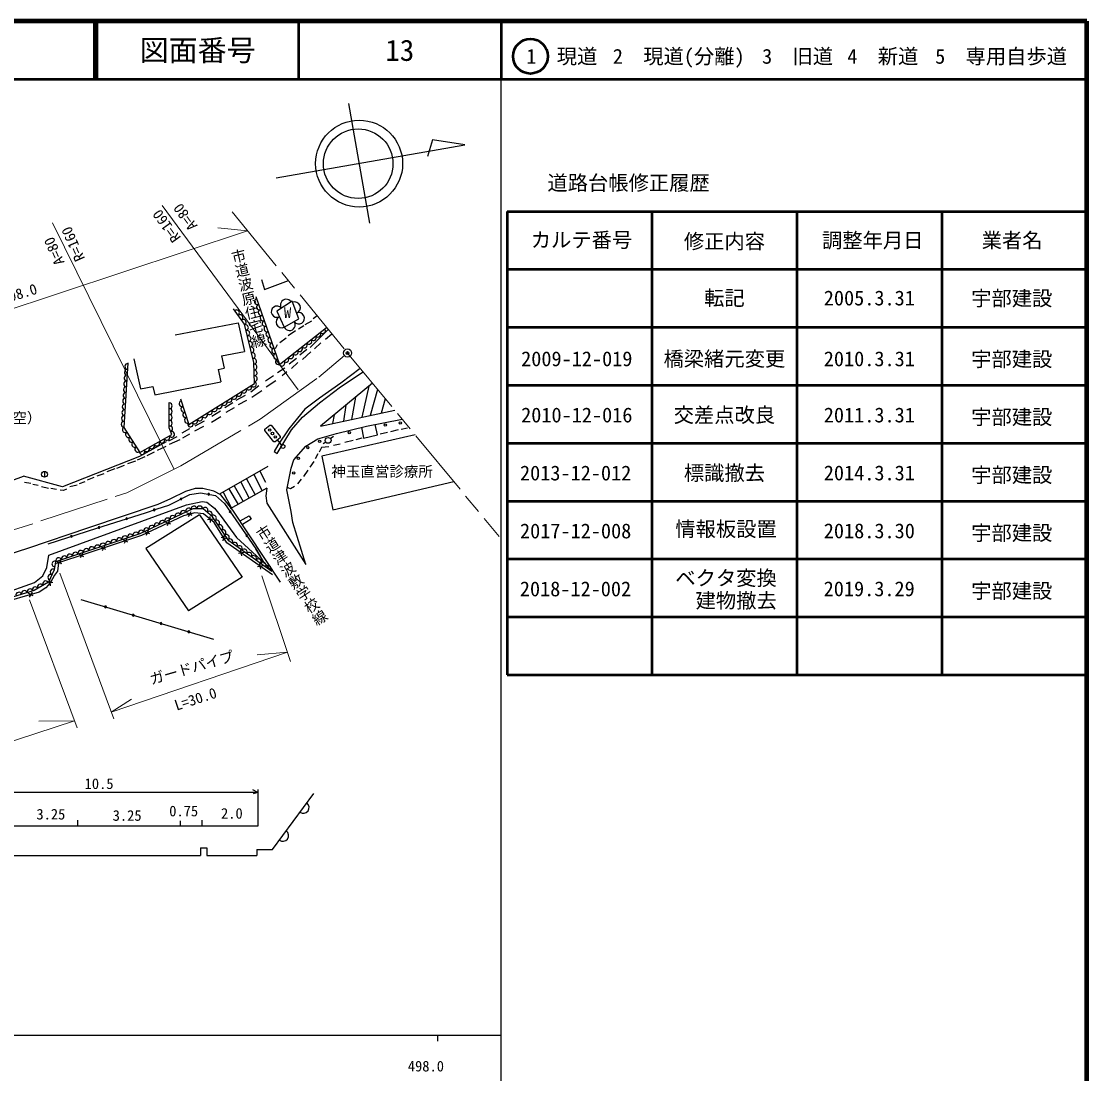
# Model space of a CAD drawing. Units: millimetres, scale not verified. Extents: x 40000 to 680000, y 20000 to 380000.
# Drawn here: x 496200 to 680000, y 198357 to 380000 of the extents above; entities that cross this region are included whole.
import ezdxf
from ezdxf.enums import TextEntityAlignment as Align

# ---------------------------------------------------------------- set-up
doc = ezdxf.new("R2010")
doc.units = ezdxf.units.MM
doc.header["$LTSCALE"] = 1000
doc.header["$PDMODE"] = 32
doc.header["$PDSIZE"] = 500
doc.linetypes.add('CHAIN', pattern=[18.5, 12, -1.5, 3.5, -1.5])
for name, color, linetype, lineweight in [('M-BGD', 7, 'Continuous', 25), ('M-BMK', 2, 'CHAIN', 13), ('M-BMK-SRVR', 3, 'Continuous', 25), ('M-STR-HTXT', 7, 'Continuous', 13), ('M-STR-STRC', 7, 'Continuous', 25), ('M-TTL', 2, 'Continuous', 140), ('M-TTL-BAND', 7, 'Continuous', 25), ('M-TTL-FRAM', 2, 'Continuous', 50), ('M-TTL-LINE', 7, 'Continuous', 50), ('M-TTL-TXT', 7, 'Continuous', 50)]:
    doc.layers.add(name, color=color, linetype=linetype, lineweight=lineweight)
doc.layers.add('M-OTRS', color=6, linetype='Continuous')
doc.styles.add('@ＭＳ ゴシック', font='')
doc.styles.add('ＭＳ ゴシック', font='')
doc.styles.get('@ＭＳ ゴシック').set_extended_font_data('@MS Gothic')
doc.styles.get('ＭＳ ゴシック').set_extended_font_data('MS Gothic')

msp = doc.modelspace()

# ---------------------------------------------------------------- linework, layer by layer
at = {"layer": 'M-BGD'}
for p, q in [((552646, 365821), (556292, 345140)), ((540189, 352962), (572717, 358698)), ((567113, 359543), (566253, 356669)), ((572717, 358698), (567113, 359543)), ((537641, 335408), (538159, 333712)), ((538159, 333712), (542276, 335240)), ((536632, 332481), (540725, 320753)), ((542915, 331681), (540277, 329985)), ((544093, 328619), (542915, 331704)), ((534729, 327715), (532798, 330400)), ((540277, 329985), (541573, 327183)), ((547247, 329153), (546543, 328625)), ((522753, 325867), (533634, 327963)), ((533634, 327963), (534682, 323035)), ((536330, 321121), (534729, 327715)), ((540725, 320753), (548870, 327165)), ((541573, 327183), (544093, 328619)), ((544942, 327448), (544000, 326882)), ((546261, 328248), (545130, 327589)), ((543529, 326553), (542257, 325705)), ((549168, 326801), (546049, 323727)), ((548663, 325140), (549777, 326055)), ((540326, 324150), (539996, 323491)), ((541880, 325281), (540797, 324527)), ((546779, 323444), (547862, 324527)), ((515641, 321745), (516748, 316541)), ((530737, 322263), (534682, 323035)), ((530737, 322263), (531194, 320113)), ((543694, 321772), (542398, 320830)), ((545436, 323373), (544235, 322384)), ((544706, 321654), (546167, 322973)), ((514605, 321033), (513898, 309917)), ((530148, 319908), (531194, 320113)), ((530148, 319908), (530606, 317757)), ((536425, 317494), (536330, 321121)), ((541668, 320147), (540420, 319346)), ((542822, 320100), (543906, 321136)), ((554680, 320080), (551301, 317556)), ((539690, 318781), (538348, 317862)), ((538442, 316897), (540138, 317980)), ((541221, 318875), (542022, 319582)), ((551253, 316897), (555159, 319500)), ((516748, 316541), (518915, 316965)), ((518915, 316965), (519220, 315529)), ((519220, 315529), (530606, 317757)), ((525120, 310382), (536425, 317494)), ((537194, 317062), (535781, 315978)), ((535946, 315154), (537688, 316285)), ((551301, 317556), (547627, 314966)), ((547627, 314165), (551253, 316897)), ((523660, 314857), (525120, 310382)), ((534839, 315413), (533237, 314542)), ((533685, 313835), (535098, 314636)), ((547627, 314966), (545130, 313035)), ((521729, 309805), (521729, 314233)), ((530576, 312705), (529045, 311786)), ((532672, 314141), (531306, 313294)), ((531565, 312516), (532978, 313317)), ((545130, 313035), (543859, 311527)), ((544706, 311669), (547627, 314165)), ((527773, 310986), (526148, 310114)), ((529022, 310821), (530623, 311763)), ((543859, 311527), (542351, 309643)), ((542822, 309502), (544706, 311669)), ((555733, 310132), (561919, 311312)), ((513898, 309917), (516648, 305590)), ((522153, 308675), (521729, 309805)), ((525206, 309643), (523888, 308890)), ((524076, 308089), (525253, 308795)), ((526148, 309314), (527703, 310114)), ((538195, 309401), (538216, 309598)), ((539773, 307437), (538195, 309401)), ((538216, 309598), (539089, 310299)), ((539089, 310299), (539286, 310278)), ((539286, 310278), (540865, 308313)), ((540326, 305404), (542822, 309502)), ((542351, 309643), (540467, 306817)), ((547348, 307918), (550598, 308860)), ((550598, 308860), (555733, 310132)), ((554911, 309928), (555241, 308071)), ((557645, 308608), (557233, 310418)), ((559375, 309025), (558083, 308727)), ((561243, 309462), (559872, 309144)), ((562833, 309800), (561740, 309562)), ((521188, 307394), (516568, 304910)), ((516648, 305590), (522153, 308675)), ((523036, 308298), (521599, 307558)), ((523534, 307736), (521721, 306935)), ((539970, 307415), (539773, 307437)), ((540843, 308117), (539970, 307415)), ((541108, 306893), (540407, 307766)), ((540865, 308313), (540843, 308117)), ((545276, 306693), (547348, 307918)), ((564146, 308615), (548065, 304950)), ((548724, 307380), (548304, 307057)), ((549501, 308007), (550033, 308379)), ((551206, 307017), (550033, 306779)), ((553432, 307634), (552041, 307296)), ((554922, 308031), (553889, 307773)), ((555241, 308071), (557645, 308608)), ((519130, 305640), (517882, 305027)), ((521109, 306629), (519648, 305899)), ((540467, 306817), (539808, 305734)), ((539808, 305734), (540326, 305404)), ((543204, 304291), (545276, 306693)), ((547370, 305368), (546873, 304473)), ((547966, 306421), (547588, 305646)), ((549278, 306580), (547966, 306421)), ((516568, 304910), (503324, 299632)), ((513973, 303308), (512607, 302837)), ((515904, 304085), (514514, 303591)), ((517505, 304839), (516163, 304274)), ((542733, 302878), (543204, 304291)), ((546674, 304016), (545998, 303022)), ((548065, 304950), (549934, 295688)), ((474337, 293299), (496569, 301495)), ((503324, 299632), (496569, 301495)), ((500205, 302310), (500184, 301310)), ((510464, 301895), (509239, 301471)), ((512324, 302766), (510958, 302225)), ((542026, 299157), (542733, 302878)), ((545621, 302506), (544865, 301432)), ((497864, 300199), (496734, 300388)), ((499112, 299870), (498194, 300058)), ((500902, 299375), (499701, 299634)), ((505824, 299940), (504552, 299634)), ((507143, 300529), (506177, 300176)), ((508697, 301259), (507543, 300788)), ((543355, 299683), (542619, 299306)), ((544488, 300995), (543852, 300140)), ((549934, 295688), (570801, 300555)), ((502244, 299210), (501279, 299375)), ((503493, 298998), (502927, 299069)), ((504011, 299257), (503493, 298998)), ((521627, 296461), (525253, 298298)), ((524513, 298829), (521929, 297557)), ((526182, 299385), (524513, 298829)), ((525253, 298298), (527138, 298627)), ((527534, 299385), (526182, 299385)), ((527138, 298627), (529728, 298156)), ((529442, 298908), (527534, 299385)), ((530634, 298272), (529442, 298908)), ((529728, 298156), (531235, 296790)), ((532701, 295649), (530634, 298272)), ((538541, 299393), (538399, 298121)), ((538399, 298121), (538541, 296802)), ((542780, 295389), (542026, 299157)), ((542341, 299425), (542099, 299540)), ((542619, 299306), (542341, 299425)), ((500930, 287877), (524701, 296543)), ((519742, 296603), (507777, 292548)), ((519625, 295825), (521627, 296461)), ((521929, 297557), (519742, 296603)), ((524701, 296543), (527404, 297099)), ((527404, 297099), (528200, 297020)), ((528200, 297020), (529551, 295986)), ((529551, 295986), (530704, 294516)), ((531235, 296790), (533732, 293211)), ((538541, 296802), (545276, 286251)), ((509215, 292504), (517623, 295189)), ((524170, 294624), (516917, 291232)), ((517623, 295189), (519625, 295825)), ((526937, 294814), (517675, 289010)), ((526148, 295189), (524170, 294624)), ((525654, 294680), (524780, 295166)), ((525460, 295360), (524975, 294486)), ((527603, 295827), (525814, 295827)), ((527609, 295001), (526148, 295189)), ((526937, 294814), (534291, 284041)), ((529193, 294476), (527603, 295827)), ((529446, 293493), (527609, 295001)), ((528863, 293514), (528765, 294509)), ((531976, 290302), (529193, 294476)), ((530704, 294516), (533327, 290898)), ((540930, 283206), (532701, 295649)), ((543062, 293505), (542780, 295389)), ((507777, 292548), (497283, 289010)), ((500808, 289819), (509215, 292504)), ((522003, 293220), (521063, 293561)), ((521704, 293861), (521363, 292921)), ((529312, 294060), (528317, 293962)), ((531659, 290008), (529446, 293493)), ((533732, 293211), (536652, 288972)), ((545276, 286251), (543062, 293505)), ((516672, 291534), (502083, 286724)), ((516917, 291232), (502645, 286522)), ((514606, 290097), (513713, 290547)), ((514384, 290769), (513934, 289876)), ((518380, 291526), (517440, 291867)), ((518080, 292167), (517739, 291227)), ((531640, 290697), (530664, 290915)), ((531043, 290318), (531261, 291294)), ((533327, 290898), (538177, 286446)), ((497283, 289010), (475380, 282093)), ((510807, 288844), (509914, 289294)), ((510586, 289515), (510136, 288622)), ((517675, 289010), (525029, 278237)), ((539525, 284450), (531659, 290008)), ((539449, 285055), (531976, 290302)), ((534238, 287753), (534069, 288738)), ((536652, 288972), (537415, 287709)), ((538177, 286446), (536652, 288972)), ((500612, 285731), (500930, 287877)), ((503210, 286337), (502340, 286775)), ((502989, 287008), (502715, 286464)), ((507009, 287590), (506116, 288040)), ((506787, 288262), (506337, 287369)), ((534646, 288330), (533661, 288161)), ((499896, 284260), (500612, 285731)), ((501844, 285333), (500890, 283186)), ((502083, 286724), (501844, 285333)), ((501934, 285856), (501844, 285333)), ((502456, 285109), (501938, 284403)), ((502575, 286580), (502264, 286343)), ((502645, 286522), (502456, 285109)), ((502949, 286270), (502965, 286249)), ((537913, 286022), (536928, 285852)), ((537505, 285444), (537336, 286430)), ((538177, 286446), (539449, 285055)), ((492662, 281040), (498465, 283147)), ((498465, 283147), (499896, 284260)), ((500890, 283186), (499921, 282624)), ((501232, 283131), (500431, 282189)), ((501340, 283056), (500657, 283000)), ((501037, 283508), (501123, 283206)), ((501143, 283193), (501196, 282543)), ((501938, 284403), (501232, 283131)), ((501655, 283165), (501321, 283069)), ((534291, 284041), (525029, 278237)), ((499253, 281482), (491058, 279080)), ((498244, 280818), (497367, 281298)), ((498046, 281497), (497566, 280619)), ((500431, 282189), (499253, 281482)), ((506476, 280191), (529344, 273362)), ((537002, 246913), (484306, 246913)), ((537002, 246913), (536142, 247353)), ((537002, 246913), (536175, 246667)), ((537002, 247413), (537002, 241073)), ((539528, 237027), (546639, 246725)), ((537002, 241073), (484306, 241073)), ((505905, 242091), (505905, 241073)), ((523625, 242028), (523625, 241073)), ((527325, 242114), (527325, 241073)), ((527142, 237353), (527142, 236015)), ((527142, 237353), (528199, 237353)), ((528199, 237353), (528199, 236015)), ((487025, 235992), (527142, 236015)), ((528199, 236015), (536820, 236015)), ((536820, 237027), (536820, 236015)), ((536820, 237027), (539528, 237027))]:
    msp.add_line(p, q, dxfattribs=at)
msp.add_lwpolyline([(539449, 285055), (531976, 290302), (529193, 294476), (527603, 295827), (525814, 295827), (516672, 291534), (502083, 286724), (501844, 285333), (500890, 283186), (498426, 281755), (468167, 272518)], dxfattribs=at)
for centre, radius in [((554476, 355438), 7500), ((554319, 355420), 6000), ((561571, 310675), 200), ((539047, 309457), 210), ((539530, 308857), 210), ((552786, 309005), 200), ((558987, 310317), 200), ((540012, 308257), 210), ((541327, 306620), 350), ((547658, 307495), 200), ((549129, 307673), 500), ((545631, 306421), 200), ((544001, 304553), 200), ((500195, 301810), 500), ((543206, 302049), 200)]:
    msp.add_circle(centre, radius, dxfattribs=at)
for centre, radius, start, end in [((536927, 331637), 500, 109.23705, 289.23705), ((537256, 330693), 500, 109.23705, 289.23705), ((540294, 329877), 972, 38.6466, 296.59152), ((541895, 331025), 1000, 32.73523, 212.73523), ((543348, 330571), 1000, 290.89082, 110.89082), ((533319, 329676), 500, 305.7274, 125.7274), ((533902, 328864), 500, 305.7274, 125.7274), ((537586, 329749), 500, 109.23705, 289.23705), ((537915, 328805), 500, 109.23705, 289.23705), ((541149, 328100), 1000, 114.80567, 294.80567), ((544081, 328744), 970, 216.42422, 112.90208), ((534491, 328059), 498, 301.17319, 126.61578), ((534867, 327147), 500, 283.65042, 103.65042), ((538245, 327861), 500, 109.23705, 289.23705), ((538574, 326917), 500, 109.23705, 289.23705), ((542472, 327613), 998, 204.99803, 33.7966), ((535103, 326176), 500, 283.65042, 103.65042), ((535339, 325204), 500, 283.65042, 103.65042), ((538904, 325972), 500, 109.23705, 289.23705), ((539233, 325028), 500, 109.23705, 289.23705), ((546596, 325375), 500, 218.2085, 38.2085), ((547382, 325994), 500, 218.2085, 38.2085), ((548168, 326612), 500, 218.2085, 38.2085), ((535575, 324232), 500, 283.65042, 103.65042), ((535811, 323260), 500, 283.65042, 103.65042), ((539563, 324084), 500, 109.23705, 289.23705), ((539892, 323140), 500, 109.23705, 289.23705), ((544239, 323519), 500, 218.2085, 38.2085), ((545025, 324138), 500, 218.2085, 38.2085), ((545810, 324756), 500, 218.2085, 38.2085), ((536047, 322289), 500, 283.65042, 103.65042), ((536284, 321318), 499, 276.18112, 103.86839), ((540221, 322196), 500, 109.23705, 289.23705), ((540551, 321252), 500, 109.23705, 289.23705), ((541882, 321664), 500, 218.2085, 38.2085), ((542667, 322282), 500, 218.2085, 38.2085), ((543453, 322901), 500, 218.2085, 38.2085), ((514503, 319431), 500, 86.36321, 266.36321), ((514566, 320429), 500, 86.36321, 266.36321), ((536351, 320323), 500, 271.48787, 91.48787), ((536377, 319323), 500, 271.48787, 91.48787), ((541165, 320983), 493, 204.31975, 48.96436), ((514440, 318433), 500, 86.36321, 266.36321), ((536403, 318323), 500, 271.48787, 91.48787), ((514313, 316437), 500, 86.36321, 266.36321), ((514376, 317435), 500, 86.36321, 266.36321), ((534587, 316338), 500, 212.17673, 32.17673), ((535434, 316871), 500, 212.17673, 32.17673), ((536278, 317365), 479, 208.39306, 73.27136), ((514186, 314441), 500, 86.36321, 266.36321), ((514249, 315439), 500, 86.36321, 266.36321), ((523937, 314009), 500, 108.07232, 288.07232), ((531202, 314208), 500, 212.17673, 32.17673), ((532048, 314741), 500, 212.17673, 32.17673), ((532895, 315273), 500, 212.17673, 32.17673), ((533741, 315806), 500, 212.17673, 32.17673), ((514059, 312445), 500, 86.36321, 266.36321), ((514122, 313443), 500, 86.36321, 266.36321), ((521729, 313627), 500, 270, 90), ((521729, 312627), 500, 270, 90), ((524247, 313058), 500, 108.07232, 288.07232), ((524557, 312108), 500, 108.07232, 288.07232), ((528662, 312611), 500, 212.17673, 32.17673), ((529509, 313143), 500, 212.17673, 32.17673), ((530355, 313676), 500, 212.17673, 32.17673), ((513932, 310449), 500, 86.36321, 266.36321), ((513996, 311447), 500, 86.36321, 266.36321), ((521729, 311627), 500, 270, 90), ((521729, 310627), 500, 270, 90), ((524867, 311157), 500, 108.07232, 288.07232), ((525389, 310432), 443, 145.66235, 45.3399), ((526123, 311013), 500, 212.17673, 32.17673), ((526970, 311546), 500, 212.17673, 32.17673), ((527816, 312078), 500, 212.17673, 32.17673), ((514138, 309513), 498, 118.51786, 304.10616), ((514685, 308679), 500, 122.43082, 302.43082), ((521798, 309636), 496, 289.95851, 97.97955), ((522149, 308716), 489, 213.71881, 111.89002), ((515221, 307835), 500, 122.43082, 302.43082), ((515758, 306991), 500, 122.43082, 302.43082), ((518689, 306734), 500, 209.26748, 29.26748), ((519562, 307222), 500, 209.26748, 29.26748), ((520434, 307711), 500, 209.26748, 29.26748), ((521306, 308200), 500, 209.26748, 29.26748), ((516294, 306147), 500, 122.43082, 302.43082), ((517029, 305692), 468, 175.98737, 41.22582), ((517817, 306245), 500, 209.26748, 29.26748), ((528527, 298375), 150, 360, 180), ((528527, 298375), 150, 180, 360), ((523759, 297541), 150, 360, 180), ((523759, 297541), 150, 180, 360), ((525051, 295469), 500, 25.15312, 205.15312), ((525976, 295833), 496, 359.30144, 197.83902), ((526971, 295827), 500, 360, 180), ((527907, 295602), 491, 316.72042, 152.627), ((514375, 294152), 150, 360, 180), ((514375, 294152), 150, 180, 360), ((519139, 295671), 150, 360, 180), ((519139, 295671), 150, 180, 360), ((521431, 293769), 500, 25.15312, 205.15312), ((522336, 294194), 500, 25.15312, 205.15312), ((523241, 294619), 500, 25.15312, 205.15312), ((524146, 295044), 500, 25.15312, 205.15312), ((528646, 294941), 500, 319.63546, 139.63546), ((529354, 294242), 498, 303.22419, 131.09118), ((532233, 295359), 150, 360, 180), ((532233, 295359), 150, 180, 360), ((509612, 292631), 150, 360, 180), ((509612, 292631), 150, 180, 360), ((517810, 292069), 500, 25.15312, 205.15312), ((518715, 292494), 500, 25.15312, 205.15312), ((519620, 292919), 500, 25.15312, 205.15312), ((520525, 293344), 500, 25.15312, 205.15312), ((529904, 293410), 500, 303.69007, 123.69007), ((530459, 292578), 500, 303.69007, 123.69007), ((531013, 291746), 500, 303.69007, 123.69007), ((504849, 291110), 150, 360, 180), ((504849, 291110), 150, 180, 360), ((512168, 290049), 500, 18.2474, 198.2474), ((513117, 290362), 500, 18.2474, 198.2474), ((514067, 290676), 500, 18.2474, 198.2474), ((515017, 290989), 500, 18.2474, 198.2474), ((515967, 291302), 500, 18.2474, 198.2474), ((516905, 291645), 500, 25.06301, 201.89874), ((531568, 290914), 500, 303.69007, 123.69007), ((532201, 290153), 495, 324.10263, 135.85657), ((535082, 291250), 150, 360, 180), ((535082, 291250), 150, 180, 360), ((506469, 288171), 500, 18.2474, 198.2474), ((507419, 288484), 500, 18.2474, 198.2474), ((508369, 288797), 500, 18.2474, 198.2474), ((509319, 289110), 500, 18.2474, 198.2474), ((510268, 289423), 500, 18.2474, 198.2474), ((511218, 289736), 500, 18.2474, 198.2474), ((533011, 289575), 500, 324.92625, 144.92625), ((533830, 289001), 500, 324.92625, 144.92625), ((534648, 288426), 500, 324.92625, 144.92625), ((501962, 286338), 483, 61.11893, 266.63505), ((502671, 286918), 500, 18.2474, 198.2474), ((503620, 287231), 500, 18.2474, 198.2474), ((504570, 287544), 500, 18.2474, 198.2474), ((505520, 287857), 500, 18.2474, 198.2474), ((535466, 287851), 500, 324.92625, 144.92625), ((536285, 287277), 500, 324.92625, 144.92625), ((537103, 286702), 500, 324.92625, 144.92625), ((501675, 284959), 499, 68.24543, 246.3929), ((537922, 286127), 500, 324.92625, 144.92625), ((538740, 285553), 500, 324.92625, 144.92625), ((500406, 282905), 500, 30.14139, 210.14139), ((501272, 284045), 500, 66.03751, 246.03751), ((495776, 280946), 500, 16.97668, 196.97668), ((496732, 281238), 500, 16.97668, 196.97668), ((497689, 281530), 500, 16.97668, 196.97668), ((498624, 281874), 498, 29.84195, 203.33948), ((499489, 282373), 500, 30.14139, 210.14139), ((510723, 278923), 150, 360, 180), ((510723, 278923), 150, 180, 360), ((515514, 277492), 150, 360, 180), ((515514, 277492), 150, 180, 360), ((520305, 276062), 150, 360, 180), ((520305, 276062), 150, 180, 360), ((525096, 274631), 150, 360, 180), ((525096, 274631), 150, 180, 360), ((544857, 244295), 1000, 233.74616, 53.74616), ((541309, 239457), 1000, 233.74616, 53.74616)]:
    msp.add_arc(centre, radius, start, end, dxfattribs=at)
at = {"layer": 'M-BMK'}
for p, q in [((532590, 347101), (552481, 322744)), ((547530, 318592), (551944, 322294)), ((552481, 322744), (578619, 291085)), ((537403, 311339), (547530, 318592)), ((523743, 303285), (537403, 311339)), ((514417, 298621), (523743, 303285)), ((464437, 282225), (514417, 298621))]:
    msp.add_line(p, q, dxfattribs=at)
at = {"layer": 'M-BMK-SRVR'}
msp.add_circle((552481, 322744), 700, dxfattribs=at)
at = {"layer": 'M-OTRS'}
msp.add_point((552481, 322744), dxfattribs=at)
at = {"layer": 'M-STR-HTXT'}
for p, q in [((520527, 348220), (543988, 316391)), ((452869, 316506), (535250, 343843)), ((501597, 345217), (522510, 302731)), ((535250, 343843), (530110, 344375)), ((502821, 284738), (512148, 259586)), ((537677, 284267), (542669, 269477)), ((497640, 280122), (505836, 258079)), ((511710, 260765), (542127, 271085)), ((542127, 271085), (536900, 270647)), ((511710, 260765), (515228, 263002)), ((438870, 237465), (505399, 259253)), ((505399, 259253), (499208, 259180))]:
    msp.add_line(p, q, dxfattribs=at)
at = {"layer": 'M-STR-STRC'}
for p, q in [((556760, 317561), (547815, 310114)), ((556127, 317034), (554950, 311664)), ((557677, 316450), (556383, 311976)), ((553865, 315151), (553180, 311280)), ((558995, 314854), (558269, 312385)), ((547815, 310114), (560613, 312894)), ((552197, 313762), (551795, 310979)), ((550167, 312072), (549905, 310568)), ((538704, 303142), (530416, 298389)), ((536326, 301778), (537751, 298945)), ((537354, 302368), (538346, 300478)), ((532951, 299842), (534500, 297105)), ((534059, 300478), (535538, 297692)), ((535054, 301049), (536552, 298267)), ((531046, 298750), (532463, 295951)), ((532010, 299303), (533619, 296606)), ((538541, 299393), (532244, 295827)), ((533946, 293766), (535532, 294667)), ((535532, 294667), (535877, 294057)), ((535877, 294057), (534363, 293136))]:
    msp.add_line(p, q, dxfattribs=at)
at = {"layer": 'M-TTL'}
for p, q in [((680000, 380000), (40000, 380000)), ((680000, 20000), (680000, 380000))]:
    msp.add_line(p, q, dxfattribs=at)
at = {"layer": 'M-TTL-BAND'}
for p, q in [((579000, 20000), (579000, 370000)), ((40000, 205000), (579000, 205000)), ((568000, 205000), (568000, 204000))]:
    msp.add_line(p, q, dxfattribs=at)
at = {"layer": 'M-TTL-FRAM'}
for p, q in [((580000, 347197), (580000, 267197)), ((580000, 347197), (680000, 347197)), ((580000, 287197), (680000, 287197)), ((580000, 267197), (680000, 267197))]:
    msp.add_line(p, q, dxfattribs=at)
at = {"layer": 'M-TTL-LINE'}
for p, q in [((508747, 380000), (508747, 370000)), ((509247, 380000), (509247, 370000)), ((543997, 380000), (543997, 370000)), ((579000, 380000), (579000, 370000)), ((40000, 370000), (680000, 370000)), ((605000, 347197), (605000, 267197)), ((630000, 347197), (630000, 267197)), ((655000, 347197), (655000, 267197)), ((580000, 337197), (680000, 337197)), ((580000, 327197), (680000, 327197)), ((580000, 317197), (680000, 317197)), ((580000, 307197), (680000, 307197)), ((580000, 297197), (680000, 297197)), ((580000, 287197), (680000, 287197)), ((580000, 277197), (680000, 277197))]:
    msp.add_line(p, q, dxfattribs=at)
at = {"layer": 'M-TTL-TXT'}
msp.add_circle((584031, 373958), 3000, dxfattribs=at)

# ---------------------------------------------------------------- texts
at = {"layer": 'M-BGD', "style": '@ＭＳ ゴシック'}
for s, rotation, p in [('市道波原住宅線', 283.427, (537448, 323680)), ('市道津波敷学校線', 303.229, (548323, 276025))]:
    msp.add_text(s, height=1833, rotation=rotation, dxfattribs=at).set_placement(p, align=Align.MIDDLE_RIGHT)
at = {"layer": 'M-BGD', "style": 'ＭＳ ゴシック'}
msp.add_text('W', height=1833, rotation=359.959, dxfattribs=at).set_placement((542137, 328220), align=Align.BOTTOM_CENTER)
msp.add_text('（空）', height=1833, dxfattribs=at).set_placement((499653, 310091), align=Align.BOTTOM_RIGHT)
msp.add_text('神玉直営診療所', height=1833, dxfattribs=at).set_placement((558441, 302302), align=Align.MIDDLE_CENTER)
for s, p in [('10.5', (509618, 246949)), ('0.75', (524215, 242232)), ('3.25', (501302, 241683)), ('3.25', (514457, 241460)), ('2.0', (532525, 241826))]:
    msp.add_text(s, height=1833, dxfattribs=at).set_placement(p, align=Align.BOTTOM_CENTER)
at = {"layer": 'M-STR-HTXT', "style": 'ＭＳ ゴシック'}
for s, rotation, p in [('R=160', 125.666, (522442, 345512)), ('A=80', 125.666, (525669, 347071)), ('R=160', 113.735, (506466, 342133)), ('A=80', 113.735, (503196, 340906)), ('側溝\u3000L=98.0', 17.036, (492110, 330308)), ('L=30.0', 17.99, (526707, 261638))]:
    msp.add_text(s, height=1833, rotation=rotation, dxfattribs=at).set_placement(p, align=Align.BOTTOM_CENTER)
msp.add_text('ガードパイプ', height=1833, rotation=16.076, dxfattribs=at).set_placement((518801, 264978), align=Align.BOTTOM_LEFT)
at = {"layer": 'M-TTL-BAND', "style": 'ＭＳ ゴシック'}
msp.add_text('498.0', height=1833, dxfattribs=at).set_placement((566000, 198195), align=Align.BOTTOM_CENTER)
at = {"layer": 'M-TTL-TXT', "style": 'ＭＳ ゴシック'}
for s, height, p in [('図面番号', 3666, (526622, 375000)), ('13', 3666, (561497, 375000)), ('1\u3000現道', 2566, (589448, 373958)), ('2\u3000現道(分離)', 2566, (609619, 373958)), ('3\u3000旧道', 2566, (630121, 373958)), ('4\u3000新道', 2566, (644824, 373958)), ('5\u3000専用自歩道', 2566, (665228, 373958)), ('道路台帳修正履歴', 2566, (600968, 352113)), ('カルテ番号', 2566, (592839, 342277)), ('調整年月日', 2566, (643089, 342197)), ('業者名', 2566, (667134, 342197)), ('修正内容', 2566, (617509, 342023)), ('転記', 2566, (617500, 332245)), ('2005.3.31', 2566, (642500, 332245)), ('宇部建設', 2566, (667077, 332189)), ('2009-12-019', 2566, (592031, 321750)), ('橋梁緒元変更', 2566, (617500, 321750)), ('2010.3.31', 2566, (642500, 321750)), ('宇部建設', 2566, (667077, 321693)), ('宇部建設', 2566, (667077, 311693)), ('宇部建設', 2566, (667077, 301693)), ('宇部建設', 2566, (667077, 291693)), ('宇部建設', 2566, (667077, 281693))]:
    msp.add_text(s, height=height, dxfattribs=at).set_placement(p, align=Align.MIDDLE_CENTER)
for s, p in [('2010-12-016', (592031, 310000)), ('交差点改良', (617500, 310000)), ('2011.3.31', (642500, 310000)), ('2013-12-012', (591833, 299985)), ('標識撤去', (617500, 300000)), ('2014.3.31', (642500, 300000)), ('2017-12-008', (591833, 289985)), ('情報板設置', (617781, 290310)), ('2018.3.30', (642500, 290000))]:
    msp.add_text(s, height=2566, dxfattribs=at).set_placement(p, align=Align.BOTTOM_CENTER)
for s, p in [('ベクタ変換', (609031, 281862)), ('2018-12-002', (582208, 279985)), ('2019.3.29', (634625, 280000))]:
    msp.add_text(s, height=2566, dxfattribs=at).set_placement(p, align=Align.BOTTOM_LEFT)
msp.add_text('建物撤去', height=2566, dxfattribs=at).set_placement((626531, 277981), align=Align.BOTTOM_RIGHT)

doc.saveas('drawing.dxf')
